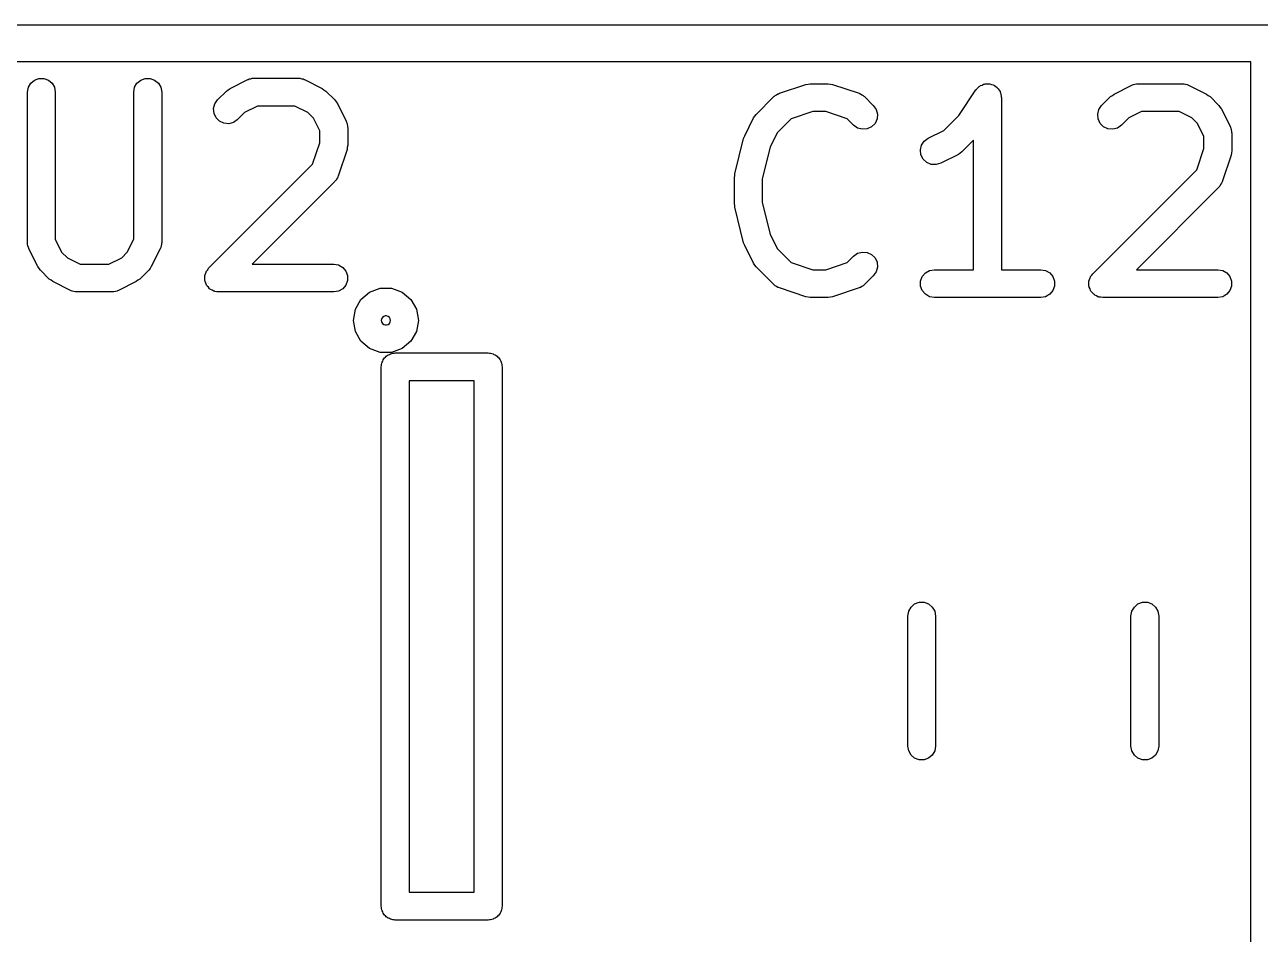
# Model space of a CAD drawing. Extents: x 76 to 227, y -129 to -83.
# Drawn here: x 108.79 to 115.43, y -97.66 to -92.77 of the extents above; entities that cross this region are included whole.
import ezdxf

# ---------------------------------------------------------------- set-up
doc = ezdxf.new("R2010")
doc.units = 0
doc.header["$MEASUREMENT"] = 0
doc.layers.add('BLACK', color=7, linetype='CONTINUOUS')

msp = doc.modelspace()

# ---------------------------------------------------------------- linework, layer by layer
at = {"layer": 'Black'}
for p, q in [((100.36, -92.77), (171.87, -92.77)), ((115.38, -92.97), (100.46, -92.97)), ((115.38, -100.02), (115.38, -92.97)), ((108.803, -93.1324), (108.808, -93.1067)), ((108.808, -93.1067), (108.821, -93.0842)), ((108.821, -93.0842), (108.841, -93.0674)), ((108.841, -93.0674), (108.865, -93.0585)), ((108.865, -93.0585), (108.891, -93.0585)), ((108.891, -93.0585), (108.916, -93.0674)), ((108.916, -93.0674), (108.936, -93.0842)), ((108.936, -93.0842), (108.949, -93.1067)), ((108.949, -93.1067), (108.953, -93.1324)), ((109.375, -93.1324), (109.379, -93.1067)), ((109.379, -93.1067), (109.392, -93.0842)), ((109.392, -93.0842), (109.412, -93.0674)), ((109.412, -93.0674), (109.436, -93.0585)), ((109.436, -93.0585), (109.463, -93.0585)), ((109.463, -93.0585), (109.487, -93.0674)), ((109.487, -93.0674), (109.507, -93.0842)), ((109.507, -93.0842), (109.52, -93.1067)), ((109.52, -93.1067), (109.525, -93.1324)), ((109.883, -93.1201), (109.892, -93.1129)), ((109.892, -93.1129), (109.987, -93.0653)), ((109.987, -93.0653), (109.992, -93.0641)), ((109.992, -93.0641), (109.995, -93.0619)), ((109.995, -93.0619), (110.004, -93.0604)), ((110.004, -93.0604), (110.012, -93.0579)), ((110.012, -93.0579), (110.017, -93.0581)), ((110.017, -93.0581), (110.021, -93.0574)), ((110.021, -93.0574), (110.259, -93.0574)), ((110.259, -93.0574), (110.263, -93.0581)), ((110.263, -93.0581), (110.268, -93.0579)), ((110.268, -93.0579), (110.276, -93.0604)), ((110.276, -93.0604), (110.285, -93.0619)), ((110.285, -93.0619), (110.288, -93.0641)), ((110.288, -93.0641), (110.293, -93.0653)), ((110.293, -93.0653), (110.388, -93.1129)), ((110.388, -93.1129), (110.397, -93.1201)), ((112.845, -93.1388), (112.988, -93.0912)), ((112.988, -93.0912), (113, -93.0895)), ((113, -93.0895), (113.011, -93.0874)), ((113.011, -93.0874), (113.107, -93.0874)), ((113.107, -93.0874), (113.119, -93.0895)), ((113.119, -93.0895), (113.13, -93.0912)), ((113.13, -93.0912), (113.273, -93.1388)), ((113.906, -93.1142), (113.913, -93.1084)), ((113.913, -93.1084), (113.919, -93.1019)), ((113.919, -93.1019), (113.923, -93.1001)), ((113.923, -93.1001), (113.926, -93.0974)), ((113.926, -93.0974), (113.935, -93.0944)), ((113.935, -93.0944), (113.943, -93.0904)), ((113.943, -93.0904), (113.947, -93.0899)), ((113.947, -93.0899), (113.951, -93.0885)), ((113.951, -93.0885), (113.96, -93.0885)), ((113.96, -93.0885), (113.969, -93.0875)), ((113.969, -93.0875), (113.973, -93.0885)), ((113.973, -93.0885), (113.977, -93.0885)), ((113.977, -93.0885), (113.985, -93.0916)), ((113.985, -93.0916), (113.994, -93.0937)), ((113.994, -93.0937), (113.997, -93.096)), ((113.997, -93.096), (114.001, -93.0974)), ((114.001, -93.0974), (114.008, -93.1032)), ((114.008, -93.1032), (114.016, -93.1081)), ((114.016, -93.1081), (114.018, -93.1115)), ((114.018, -93.1115), (114.021, -93.1142)), ((114.645, -93.1429), (114.74, -93.0953)), ((114.74, -93.0953), (114.744, -93.0941)), ((114.744, -93.0941), (114.748, -93.0919)), ((114.748, -93.0919), (114.756, -93.0904)), ((114.756, -93.0904), (114.765, -93.0879)), ((114.765, -93.0879), (114.769, -93.0881)), ((114.769, -93.0881), (114.773, -93.0874)), ((114.773, -93.0874), (115.011, -93.0874)), ((115.011, -93.0874), (115.016, -93.0881)), ((115.016, -93.0881), (115.02, -93.0879)), ((115.02, -93.0879), (115.028, -93.0904)), ((115.028, -93.0904), (115.037, -93.0919)), ((115.037, -93.0919), (115.041, -93.0941)), ((115.041, -93.0941), (115.045, -93.0953)), ((115.045, -93.0953), (115.14, -93.1429)), ((108.803, -93.9419), (108.803, -93.1324)), ((108.953, -93.1324), (108.953, -93.9242)), ((109.375, -93.9242), (109.375, -93.1324)), ((109.525, -93.1324), (109.525, -93.9419)), ((109.81, -93.1959), (109.825, -93.1746)), ((109.825, -93.1746), (109.873, -93.127)), ((109.873, -93.127), (109.883, -93.1201)), ((110.397, -93.1201), (110.407, -93.127)), ((110.407, -93.127), (110.455, -93.1746)), ((110.455, -93.1746), (110.462, -93.1844)), ((112.72, -93.2522), (112.816, -93.157)), ((112.816, -93.157), (112.819, -93.1545)), ((112.819, -93.1545), (112.822, -93.1513)), ((112.822, -93.1513), (112.83, -93.1471)), ((112.83, -93.1471), (112.837, -93.142)), ((112.837, -93.142), (112.841, -93.1409)), ((112.841, -93.1409), (112.845, -93.1388)), ((113.273, -93.1388), (113.277, -93.1409)), ((113.277, -93.1409), (113.281, -93.142)), ((113.281, -93.142), (113.288, -93.1471)), ((113.288, -93.1471), (113.296, -93.1513)), ((113.296, -93.1513), (113.299, -93.1545)), ((113.299, -93.1545), (113.303, -93.157)), ((113.303, -93.157), (113.35, -93.2046)), ((113.81, -93.2575), (113.901, -93.1208)), ((113.901, -93.1208), (113.904, -93.1178)), ((113.904, -93.1178), (113.906, -93.1142)), ((114.021, -93.1142), (114.026, -93.1219)), ((114.026, -93.1219), (114.031, -93.1291)), ((114.031, -93.1291), (114.032, -93.1331)), ((114.032, -93.1331), (114.034, -93.1367)), ((114.034, -93.1367), (114.036, -93.1455)), ((114.036, -93.1455), (114.038, -93.1541)), ((114.038, -93.1541), (114.038, -93.1583)), ((114.038, -93.1583), (114.039, -93.1624)), ((114.039, -93.1624), (114.039, -94.0874)), ((114.577, -93.2046), (114.625, -93.157)), ((114.625, -93.157), (114.635, -93.1501)), ((114.635, -93.1501), (114.645, -93.1429)), ((115.14, -93.1429), (115.15, -93.1501)), ((115.15, -93.1501), (115.16, -93.157)), ((115.16, -93.157), (115.207, -93.2046)), ((109.803, -93.2211), (109.81, -93.1959)), ((109.806, -93.247), (109.803, -93.2211)), ((109.97, -93.2416), (109.931, -93.2807)), ((110.039, -93.2074), (109.97, -93.2416)), ((110.241, -93.2074), (110.039, -93.2074)), ((110.31, -93.2416), (110.241, -93.2074)), ((110.34, -93.272), (110.31, -93.2416)), ((110.462, -93.1844), (110.469, -93.1941)), ((110.469, -93.1941), (110.517, -93.2893)), ((113.024, -93.2374), (112.909, -93.2756)), ((113.094, -93.2374), (113.024, -93.2374)), ((113.209, -93.2756), (113.094, -93.2374)), ((113.35, -93.2046), (113.365, -93.2259)), ((113.365, -93.2259), (113.372, -93.2511)), ((114.556, -93.2511), (114.563, -93.2259)), ((114.563, -93.2259), (114.577, -93.2046)), ((114.791, -93.2374), (114.723, -93.2716)), ((114.994, -93.2374), (114.791, -93.2374)), ((115.062, -93.2716), (114.994, -93.2374)), ((115.207, -93.2046), (115.214, -93.2144)), ((115.214, -93.2144), (115.221, -93.2241)), ((115.221, -93.2241), (115.269, -93.3193)), ((109.817, -93.2706), (109.806, -93.247)), ((109.835, -93.2891), (109.817, -93.2706)), ((109.859, -93.3001), (109.835, -93.2891)), ((109.885, -93.3023), (109.859, -93.3001)), ((109.91, -93.2956), (109.885, -93.3023)), ((109.931, -93.2807), (109.91, -93.2956)), ((110.375, -93.3406), (110.34, -93.272)), ((110.517, -93.2893), (110.518, -93.2935)), ((110.518, -93.2935), (110.52, -93.2972)), ((110.52, -93.2972), (110.522, -93.3059)), ((110.522, -93.3059), (110.524, -93.3143)), ((112.659, -93.3669), (112.706, -93.2717)), ((112.706, -93.2717), (112.713, -93.262)), ((112.713, -93.262), (112.72, -93.2522)), ((112.909, -93.2756), (112.835, -93.3497)), ((113.244, -93.3107), (113.209, -93.2756)), ((113.265, -93.3256), (113.244, -93.3107)), ((113.359, -93.3006), (113.34, -93.3191)), ((113.37, -93.277), (113.359, -93.3006)), ((113.372, -93.2511), (113.37, -93.277)), ((113.729, -93.3388), (113.81, -93.2575)), ((114.558, -93.277), (114.556, -93.2511)), ((114.569, -93.3006), (114.558, -93.277)), ((114.587, -93.3191), (114.569, -93.3006)), ((114.684, -93.3107), (114.662, -93.3256)), ((114.723, -93.2716), (114.684, -93.3107)), ((115.093, -93.302), (115.062, -93.2716)), ((115.127, -93.3706), (115.093, -93.302)), ((110.375, -93.4059), (110.375, -93.3406)), ((110.524, -93.3143), (110.524, -93.3186)), ((110.524, -93.3186), (110.525, -93.3229)), ((110.525, -93.3229), (110.525, -93.4181)), ((112.653, -93.3823), (112.656, -93.3748)), ((112.656, -93.3748), (112.659, -93.3669)), ((112.835, -93.3497), (112.796, -93.4267)), ((113.291, -93.3323), (113.265, -93.3256)), ((113.317, -93.3301), (113.291, -93.3323)), ((113.34, -93.3191), (113.317, -93.3301)), ((113.645, -93.381), (113.729, -93.3388)), ((114.611, -93.3301), (114.587, -93.3191)), ((114.637, -93.3323), (114.611, -93.3301)), ((114.662, -93.3256), (114.637, -93.3323)), ((115.127, -93.4359), (115.127, -93.3706)), ((115.269, -93.3193), (115.27, -93.3235)), ((115.27, -93.3235), (115.272, -93.3272)), ((115.272, -93.3272), (115.274, -93.3359)), ((115.274, -93.3359), (115.276, -93.3443)), ((115.276, -93.3443), (115.276, -93.3486)), ((115.276, -93.3486), (115.277, -93.3529)), ((115.277, -93.3529), (115.277, -93.4481)), ((110.336, -93.5204), (110.375, -93.4059)), ((110.521, -93.4418), (110.473, -93.5847)), ((110.522, -93.4299), (110.521, -93.4418)), ((110.525, -93.4181), (110.522, -93.4299)), ((112.605, -93.5728), (112.653, -93.3823)), ((112.796, -93.4267), (112.753, -93.6002)), ((113.603, -93.4436), (113.609, -93.4183)), ((113.606, -93.4695), (113.603, -93.4436)), ((113.609, -93.4183), (113.624, -93.3965)), ((113.624, -93.3965), (113.645, -93.381)), ((113.889, -93.3911), (113.826, -93.4535)), ((113.889, -94.0874), (113.889, -93.3911)), ((115.089, -93.5504), (115.127, -93.4359)), ((113.618, -93.4928), (113.606, -93.4695)), ((113.637, -93.5107), (113.618, -93.4928)), ((113.661, -93.521), (113.637, -93.5107)), ((113.807, -93.4676), (113.712, -93.5152)), ((113.817, -93.4604), (113.807, -93.4676)), ((113.826, -93.4535), (113.817, -93.4604)), ((115.273, -93.4718), (115.225, -93.6147)), ((115.275, -93.4599), (115.273, -93.4718)), ((115.277, -93.4481), (115.275, -93.4599)), ((109.777, -94.0793), (110.336, -93.5204)), ((112.605, -93.5819), (112.605, -93.5728)), ((113.687, -93.5226), (113.661, -93.521)), ((113.712, -93.5152), (113.687, -93.5226)), ((114.53, -94.1093), (115.089, -93.5504)), ((110.455, -93.614), (110.012, -94.0574)), ((110.457, -93.6104), (110.455, -93.614)), ((110.461, -93.6076), (110.457, -93.6104)), ((110.465, -93.5999), (110.461, -93.6076)), ((110.47, -93.5926), (110.465, -93.5999)), ((110.471, -93.5885), (110.47, -93.5926)), ((110.473, -93.5847), (110.471, -93.5885)), ((112.603, -93.591), (112.605, -93.5819)), ((112.603, -93.7338), (112.603, -93.591)), ((112.753, -93.6002), (112.753, -93.7246)), ((115.207, -93.644), (114.764, -94.0874)), ((115.21, -93.6404), (115.207, -93.644)), ((115.213, -93.6376), (115.21, -93.6404)), ((115.217, -93.6299), (115.213, -93.6376)), ((115.222, -93.6226), (115.217, -93.6299)), ((115.223, -93.6185), (115.222, -93.6226)), ((115.225, -93.6147), (115.223, -93.6185)), ((112.605, -93.7428), (112.603, -93.7338)), ((112.605, -93.752), (112.605, -93.7428)), ((112.653, -93.9425), (112.605, -93.752)), ((112.753, -93.7246), (112.796, -93.8981)), ((112.796, -93.8981), (112.835, -93.9751)), ((108.804, -93.9462), (108.803, -93.9419)), ((108.804, -93.9505), (108.804, -93.9462)), ((108.806, -93.9589), (108.804, -93.9505)), ((108.808, -93.9676), (108.806, -93.9589)), ((108.81, -93.9713), (108.808, -93.9676)), ((108.811, -93.9754), (108.81, -93.9713)), ((108.859, -94.0707), (108.811, -93.9754)), ((108.953, -93.9242), (108.987, -93.9927)), ((109.34, -93.9927), (109.375, -93.9242)), ((109.517, -93.9754), (109.469, -94.0707)), ((109.518, -93.9713), (109.517, -93.9754)), ((109.52, -93.9676), (109.518, -93.9713)), ((109.522, -93.9589), (109.52, -93.9676)), ((109.524, -93.9505), (109.522, -93.9589)), ((109.525, -93.9419), (109.524, -93.9462)), ((109.524, -93.9462), (109.524, -93.9505)), ((112.656, -93.95), (112.653, -93.9425)), ((112.659, -93.9578), (112.656, -93.95)), ((112.706, -94.0531), (112.659, -93.9578)), ((112.835, -93.9751), (112.909, -94.0492)), ((108.987, -93.9927), (109.018, -94.0231)), ((109.018, -94.0231), (109.086, -94.0574)), ((109.241, -94.0574), (109.31, -94.0231)), ((109.31, -94.0231), (109.34, -93.9927)), ((113.209, -94.0492), (113.244, -94.0141)), ((113.244, -94.0141), (113.265, -93.9992)), ((113.265, -93.9992), (113.291, -93.9924)), ((113.291, -93.9924), (113.317, -93.9947)), ((113.317, -93.9947), (113.34, -94.0057)), ((113.34, -94.0057), (113.359, -94.0241)), ((113.359, -94.0241), (113.37, -94.0477)), ((108.866, -94.0803), (108.859, -94.0707)), ((108.873, -94.0902), (108.866, -94.0803)), ((108.92, -94.1378), (108.873, -94.0902)), ((109.086, -94.0574), (109.241, -94.0574)), ((109.455, -94.0902), (109.407, -94.1378)), ((109.462, -94.0803), (109.455, -94.0902)), ((109.469, -94.0707), (109.462, -94.0803)), ((109.76, -94.1101), (109.763, -94.1007)), ((109.763, -94.1007), (109.764, -94.098)), ((109.764, -94.098), (109.766, -94.0949)), ((109.766, -94.0949), (109.772, -94.0874)), ((109.772, -94.0874), (109.777, -94.0793)), ((110.012, -94.0574), (110.45, -94.0574)), ((110.45, -94.0574), (110.475, -94.0619)), ((110.475, -94.0619), (110.498, -94.0749)), ((110.498, -94.0749), (110.514, -94.0949)), ((110.514, -94.0949), (110.523, -94.1194)), ((112.713, -94.0627), (112.706, -94.0531)), ((112.72, -94.0726), (112.713, -94.0627)), ((112.816, -94.1678), (112.72, -94.0726)), ((112.909, -94.0492), (113.024, -94.0874)), ((113.024, -94.0874), (113.094, -94.0874)), ((113.094, -94.0874), (113.209, -94.0492)), ((113.365, -94.0988), (113.35, -94.1202)), ((113.372, -94.0737), (113.365, -94.0988)), ((113.37, -94.0477), (113.372, -94.0737)), ((113.613, -94.1249), (113.63, -94.1049)), ((113.63, -94.1049), (113.652, -94.0919)), ((113.652, -94.0919), (113.678, -94.0874)), ((113.678, -94.0874), (113.889, -94.0874)), ((114.039, -94.0874), (114.25, -94.0874)), ((114.25, -94.0874), (114.275, -94.0919)), ((114.275, -94.0919), (114.298, -94.1049)), ((114.298, -94.1049), (114.314, -94.1249)), ((114.524, -94.1174), (114.53, -94.1093)), ((114.764, -94.0874), (115.202, -94.0874)), ((115.202, -94.0874), (115.228, -94.0919)), ((115.228, -94.0919), (115.25, -94.1049)), ((115.25, -94.1049), (115.267, -94.1249)), ((108.93, -94.1447), (108.92, -94.1378)), ((108.94, -94.1518), (108.93, -94.1447)), ((109.035, -94.1995), (108.94, -94.1518)), ((109.388, -94.1518), (109.293, -94.1995)), ((109.397, -94.1447), (109.388, -94.1518)), ((109.407, -94.1378), (109.397, -94.1447)), ((109.756, -94.1258), (109.757, -94.1227)), ((109.757, -94.1356), (109.756, -94.1258)), ((109.757, -94.1194), (109.76, -94.1101)), ((109.757, -94.1227), (109.757, -94.1194)), ((109.757, -94.1454), (109.757, -94.1356)), ((109.758, -94.1485), (109.757, -94.1454)), ((109.758, -94.1518), (109.758, -94.1485)), ((109.762, -94.1607), (109.758, -94.1518)), ((109.766, -94.1699), (109.762, -94.1607)), ((109.768, -94.1724), (109.766, -94.1699)), ((109.769, -94.1754), (109.768, -94.1724)), ((109.776, -94.1823), (109.769, -94.1754)), ((110.514, -94.1699), (110.498, -94.1898)), ((110.523, -94.1454), (110.514, -94.1699)), ((110.523, -94.1194), (110.523, -94.1454)), ((112.819, -94.1703), (112.816, -94.1678)), ((112.822, -94.1735), (112.819, -94.1703)), ((112.83, -94.1777), (112.822, -94.1735)), ((113.296, -94.1735), (113.288, -94.1777)), ((113.299, -94.1703), (113.296, -94.1735)), ((113.303, -94.1678), (113.299, -94.1703)), ((113.35, -94.1202), (113.303, -94.1678)), ((113.604, -94.1494), (113.613, -94.1249)), ((113.604, -94.1754), (113.604, -94.1494)), ((113.613, -94.1999), (113.604, -94.1754)), ((114.314, -94.1249), (114.323, -94.1494)), ((114.323, -94.1754), (114.314, -94.1999)), ((114.323, -94.1494), (114.323, -94.1754)), ((114.508, -94.1558), (114.509, -94.1527)), ((114.509, -94.1656), (114.508, -94.1558)), ((114.509, -94.1494), (114.512, -94.1401)), ((114.509, -94.1527), (114.509, -94.1494)), ((114.509, -94.1754), (114.509, -94.1656)), ((114.51, -94.1785), (114.509, -94.1754)), ((114.512, -94.1401), (114.515, -94.1307)), ((114.515, -94.1307), (114.517, -94.128)), ((114.517, -94.128), (114.518, -94.1249)), ((114.518, -94.1249), (114.524, -94.1174)), ((115.267, -94.1249), (115.276, -94.1494)), ((115.276, -94.1754), (115.267, -94.1999)), ((115.276, -94.1494), (115.276, -94.1754)), ((109.039, -94.2007), (109.035, -94.1995)), ((109.043, -94.2029), (109.039, -94.2007)), ((109.052, -94.2044), (109.043, -94.2029)), ((109.06, -94.2069), (109.052, -94.2044)), ((109.064, -94.2066), (109.06, -94.2069)), ((109.069, -94.2074), (109.064, -94.2066)), ((109.259, -94.2074), (109.069, -94.2074)), ((109.263, -94.2066), (109.259, -94.2074)), ((109.268, -94.2069), (109.263, -94.2066)), ((109.276, -94.2044), (109.268, -94.2069)), ((109.285, -94.2029), (109.276, -94.2044)), ((109.288, -94.2007), (109.285, -94.2029)), ((109.293, -94.1995), (109.288, -94.2007)), ((109.782, -94.1898), (109.776, -94.1823)), ((109.785, -94.1915), (109.782, -94.1898)), ((109.787, -94.1938), (109.785, -94.1915)), ((109.796, -94.198), (109.787, -94.1938)), ((109.805, -94.2029), (109.796, -94.198)), ((109.808, -94.2034), (109.805, -94.2029)), ((109.811, -94.2048), (109.808, -94.2034)), ((109.821, -94.2057), (109.811, -94.2048)), ((109.83, -94.2074), (109.821, -94.2057)), ((110.45, -94.2074), (109.83, -94.2074)), ((110.475, -94.2029), (110.45, -94.2074)), ((110.498, -94.1898), (110.475, -94.2029)), ((110.596, -94.2475), (110.642, -94.2084)), ((110.642, -94.2084), (110.7, -94.1877)), ((110.7, -94.1877), (110.76, -94.1877)), ((110.76, -94.1877), (110.817, -94.2084)), ((110.817, -94.2084), (110.864, -94.2475)), ((112.837, -94.1827), (112.83, -94.1777)), ((112.841, -94.1839), (112.837, -94.1827)), ((112.845, -94.1859), (112.841, -94.1839)), ((112.988, -94.2335), (112.845, -94.1859)), ((113, -94.2353), (112.988, -94.2335)), ((113.011, -94.2374), (113, -94.2353)), ((113.107, -94.2374), (113.011, -94.2374)), ((113.119, -94.2353), (113.107, -94.2374)), ((113.13, -94.2335), (113.119, -94.2353)), ((113.273, -94.1859), (113.13, -94.2335)), ((113.277, -94.1839), (113.273, -94.1859)), ((113.281, -94.1827), (113.277, -94.1839)), ((113.288, -94.1777), (113.281, -94.1827)), ((113.63, -94.2198), (113.613, -94.1999)), ((113.652, -94.2329), (113.63, -94.2198)), ((113.678, -94.2374), (113.652, -94.2329)), ((114.25, -94.2374), (113.678, -94.2374)), ((114.275, -94.2329), (114.25, -94.2374)), ((114.298, -94.2198), (114.275, -94.2329)), ((114.314, -94.1999), (114.298, -94.2198)), ((114.51, -94.1818), (114.51, -94.1785)), ((114.515, -94.1907), (114.51, -94.1818)), ((114.518, -94.1999), (114.515, -94.1907)), ((114.52, -94.2024), (114.518, -94.1999)), ((114.521, -94.2054), (114.52, -94.2024)), ((114.528, -94.2123), (114.521, -94.2054)), ((114.535, -94.2198), (114.528, -94.2123)), ((114.538, -94.2215), (114.535, -94.2198)), ((114.54, -94.2238), (114.538, -94.2215)), ((114.549, -94.228), (114.54, -94.2238)), ((114.557, -94.2329), (114.549, -94.228)), ((114.56, -94.2334), (114.557, -94.2329)), ((114.563, -94.2348), (114.56, -94.2334)), ((114.573, -94.2357), (114.563, -94.2348)), ((114.583, -94.2374), (114.573, -94.2357)), ((115.202, -94.2374), (114.583, -94.2374)), ((115.228, -94.2329), (115.202, -94.2374)), ((115.25, -94.2198), (115.228, -94.2329)), ((115.267, -94.1999), (115.25, -94.2198)), ((110.555, -94.36), (110.566, -94.3001)), ((110.566, -94.3001), (110.596, -94.2475)), ((110.864, -94.2475), (110.894, -94.3001)), ((110.894, -94.3001), (110.905, -94.36)), ((110.566, -94.4199), (110.555, -94.36)), ((110.707, -94.3514), (110.705, -94.36)), ((110.705, -94.36), (110.707, -94.3686)), ((110.711, -94.3439), (110.707, -94.3514)), ((110.707, -94.3686), (110.711, -94.3761)), ((110.718, -94.3383), (110.711, -94.3439)), ((110.726, -94.3354), (110.718, -94.3383)), ((110.734, -94.3354), (110.726, -94.3354)), ((110.742, -94.3383), (110.734, -94.3354)), ((110.749, -94.3439), (110.742, -94.3383)), ((110.753, -94.3514), (110.749, -94.3439)), ((110.749, -94.3761), (110.753, -94.3686)), ((110.755, -94.36), (110.753, -94.3514)), ((110.753, -94.3686), (110.755, -94.36)), ((110.905, -94.36), (110.894, -94.4199)), ((110.596, -94.4725), (110.566, -94.4199)), ((110.711, -94.3761), (110.718, -94.3817)), ((110.718, -94.3817), (110.726, -94.3846)), ((110.726, -94.3846), (110.734, -94.3846)), ((110.734, -94.3846), (110.742, -94.3817)), ((110.742, -94.3817), (110.749, -94.3761)), ((110.894, -94.4199), (110.864, -94.4725)), ((110.642, -94.5116), (110.596, -94.4725)), ((110.864, -94.4725), (110.817, -94.5116)), ((110.7, -94.5323), (110.642, -94.5116)), ((110.76, -94.5323), (110.7, -94.5323)), ((110.713, -94.5787), (110.715, -94.5725)), ((110.715, -94.5725), (110.719, -94.5675)), ((110.719, -94.5675), (110.723, -94.5618)), ((110.723, -94.5618), (110.728, -94.5576)), ((110.728, -94.5576), (110.732, -94.5525)), ((110.732, -94.5525), (110.737, -94.5493)), ((110.737, -94.5493), (110.742, -94.545)), ((110.742, -94.545), (110.749, -94.5428)), ((110.749, -94.5428), (110.754, -94.5395)), ((110.754, -94.5395), (110.761, -94.5384)), ((110.817, -94.5116), (110.76, -94.5323)), ((110.761, -94.5384), (110.767, -94.5361)), ((110.767, -94.5361), (110.774, -94.5361)), ((110.774, -94.5361), (110.78, -94.535)), ((110.78, -94.535), (111.28, -94.535)), ((111.28, -94.535), (111.286, -94.5361)), ((111.286, -94.5361), (111.293, -94.5361)), ((111.293, -94.5361), (111.299, -94.5384)), ((111.299, -94.5384), (111.306, -94.5395)), ((111.306, -94.5395), (111.311, -94.5428)), ((111.311, -94.5428), (111.317, -94.545)), ((111.317, -94.545), (111.323, -94.5493)), ((111.323, -94.5493), (111.328, -94.5525)), ((111.328, -94.5525), (111.332, -94.5576)), ((111.332, -94.5576), (111.337, -94.5618)), ((111.337, -94.5618), (111.341, -94.5675)), ((111.341, -94.5675), (111.345, -94.5725)), ((111.345, -94.5725), (111.347, -94.5787)), ((110.705, -94.61), (110.706, -94.6035)), ((110.705, -97.51), (110.705, -94.61)), ((110.706, -94.597), (110.708, -94.5908)), ((110.706, -94.6035), (110.706, -94.597)), ((110.708, -94.5908), (110.71, -94.5843)), ((110.71, -94.5843), (110.713, -94.5787)), ((111.347, -94.5787), (111.35, -94.5843)), ((111.35, -94.5843), (111.352, -94.5908)), ((111.352, -94.5908), (111.354, -94.597)), ((111.354, -94.597), (111.354, -94.6035)), ((111.354, -94.6035), (111.355, -94.61)), ((111.355, -94.61), (111.355, -97.51)), ((110.855, -94.685), (110.855, -97.435)), ((111.205, -94.685), (110.855, -94.685)), ((111.205, -97.435), (111.205, -94.685)), ((113.54, -95.9243), (113.553, -95.9018)), ((113.553, -95.9018), (113.572, -95.885)), ((113.572, -95.885), (113.597, -95.8761)), ((113.597, -95.8761), (113.623, -95.8761)), ((113.623, -95.8761), (113.647, -95.885)), ((113.647, -95.885), (113.667, -95.9018)), ((113.667, -95.9018), (113.68, -95.9243)), ((114.74, -95.9243), (114.753, -95.9018)), ((114.753, -95.9018), (114.772, -95.885)), ((114.772, -95.885), (114.797, -95.8761)), ((114.797, -95.8761), (114.823, -95.8761)), ((114.823, -95.8761), (114.847, -95.885)), ((114.847, -95.885), (114.867, -95.9018)), ((114.867, -95.9018), (114.88, -95.9243)), ((113.535, -95.95), (113.54, -95.9243)), ((113.535, -96.65), (113.535, -95.95)), ((113.68, -95.9243), (113.685, -95.95)), ((113.685, -95.95), (113.685, -96.65)), ((114.735, -95.95), (114.74, -95.9243)), ((114.735, -96.65), (114.735, -95.95)), ((114.88, -95.9243), (114.885, -95.95)), ((114.885, -95.95), (114.885, -96.65)), ((113.54, -96.6757), (113.535, -96.65)), ((113.553, -96.6982), (113.54, -96.6757)), ((113.572, -96.715), (113.553, -96.6982)), ((113.667, -96.6982), (113.647, -96.715)), ((113.68, -96.6757), (113.667, -96.6982)), ((113.685, -96.65), (113.68, -96.6757)), ((114.74, -96.6757), (114.735, -96.65)), ((114.753, -96.6982), (114.74, -96.6757)), ((114.772, -96.715), (114.753, -96.6982)), ((114.867, -96.6982), (114.847, -96.715)), ((114.88, -96.6757), (114.867, -96.6982)), ((114.885, -96.65), (114.88, -96.6757)), ((113.597, -96.7239), (113.572, -96.715)), ((113.623, -96.7239), (113.597, -96.7239)), ((113.647, -96.715), (113.623, -96.7239)), ((114.797, -96.7239), (114.772, -96.715)), ((114.823, -96.7239), (114.797, -96.7239)), ((114.847, -96.715), (114.823, -96.7239)), ((110.855, -97.435), (111.205, -97.435)), ((110.706, -97.5165), (110.705, -97.51)), ((110.706, -97.523), (110.706, -97.5165)), ((110.708, -97.5292), (110.706, -97.523)), ((110.71, -97.5357), (110.708, -97.5292)), ((110.713, -97.5413), (110.71, -97.5357)), ((110.715, -97.5475), (110.713, -97.5413)), ((110.719, -97.5525), (110.715, -97.5475)), ((110.723, -97.5582), (110.719, -97.5525)), ((110.728, -97.5624), (110.723, -97.5582)), ((110.732, -97.5675), (110.728, -97.5624)), ((111.332, -97.5624), (111.328, -97.5675)), ((111.337, -97.5582), (111.332, -97.5624)), ((111.341, -97.5525), (111.337, -97.5582)), ((111.345, -97.5475), (111.341, -97.5525)), ((111.347, -97.5413), (111.345, -97.5475)), ((111.35, -97.5357), (111.347, -97.5413)), ((111.352, -97.5292), (111.35, -97.5357)), ((111.354, -97.523), (111.352, -97.5292)), ((111.355, -97.51), (111.354, -97.5165)), ((111.354, -97.5165), (111.354, -97.523)), ((110.737, -97.5707), (110.732, -97.5675)), ((110.742, -97.575), (110.737, -97.5707)), ((110.749, -97.5772), (110.742, -97.575)), ((110.754, -97.5805), (110.749, -97.5772)), ((110.761, -97.5816), (110.754, -97.5805)), ((110.767, -97.5839), (110.761, -97.5816)), ((110.774, -97.5839), (110.767, -97.5839)), ((110.78, -97.585), (110.774, -97.5839)), ((111.28, -97.585), (110.78, -97.585)), ((111.286, -97.5839), (111.28, -97.585)), ((111.293, -97.5839), (111.286, -97.5839)), ((111.299, -97.5816), (111.293, -97.5839)), ((111.306, -97.5805), (111.299, -97.5816)), ((111.311, -97.5772), (111.306, -97.5805)), ((111.317, -97.575), (111.311, -97.5772)), ((111.323, -97.5707), (111.317, -97.575)), ((111.328, -97.5675), (111.323, -97.5707))]:
    msp.add_line(p, q, dxfattribs=at)

doc.saveas('drawing.dxf')
